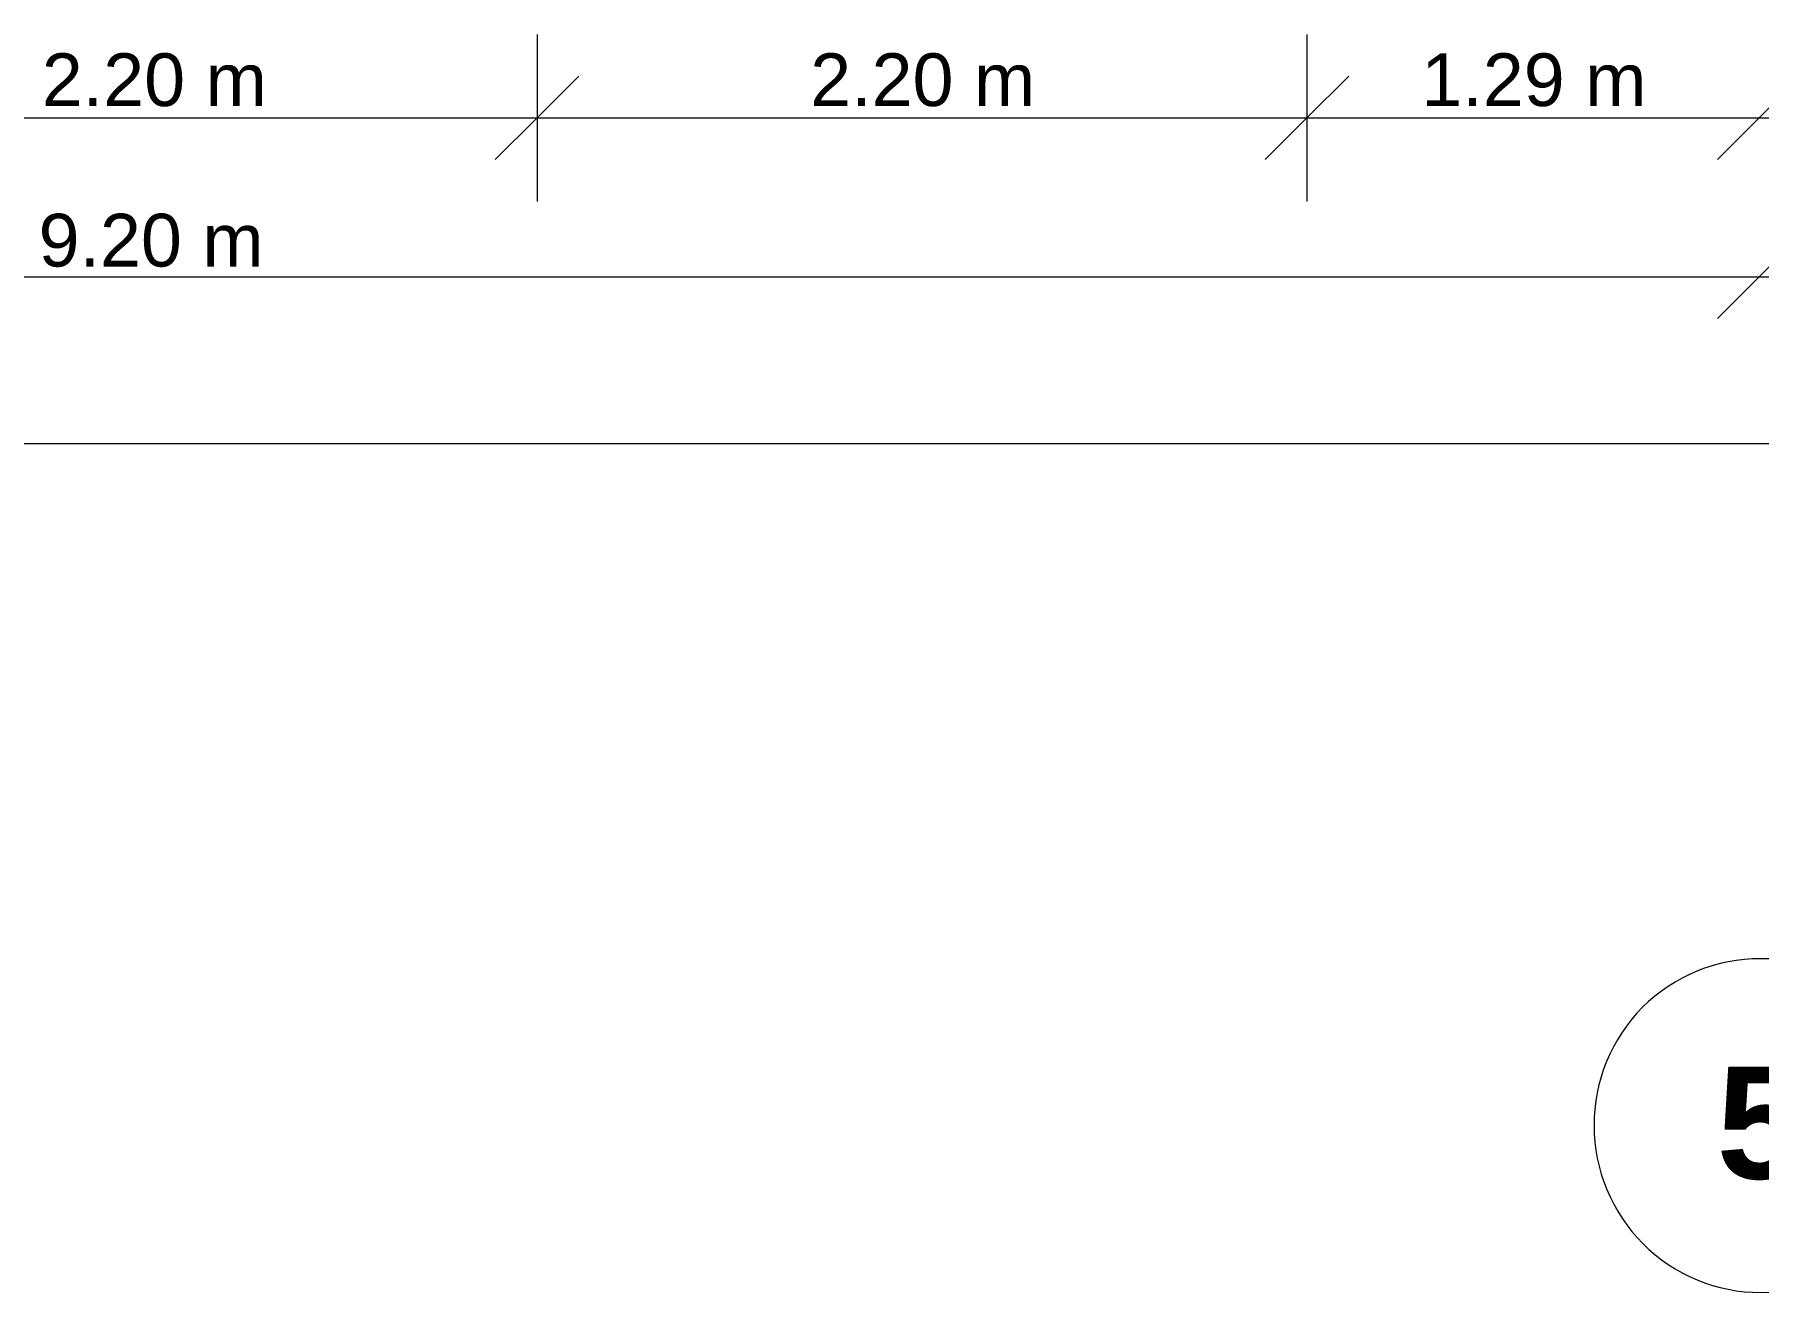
# Model space of a CAD drawing. Header units: metres. Extents: x 29 to 268, y -7 to 151.
# Drawn here: x 69.378 to 74.305, y 5.688 to 9.281 of the extents above; entities that cross this region are included whole.
import ezdxf

# ---------------------------------------------------------------- set-up
doc = ezdxf.new("R2010")
doc.units = ezdxf.units.M
doc.layers.add('HVAC - Ductos', color=5, linetype='Continuous', lineweight=50)
doc.layers.add('PDF2_Geometry', color=7, linetype='Continuous', true_color=0xaaaaaa)
doc.layers.add('PDF2_Text', color=7, linetype='Continuous')
doc.styles.add('PDF Helvetica', font='')
doc.styles.add('PDF Helvetica Bold', font='')
doc.styles.get('PDF Helvetica').set_extended_font_data('Helvetica')
doc.styles.get('PDF Helvetica Bold').set_extended_font_data('Helvetica', bold=True)

msp = doc.modelspace()

# ---------------------------------------------------------------- linework, layer by layer
at = {"layer": 'HVAC - Ductos', "color": 252, "lineweight": 0, "true_color": 0x939598}
for points in [[(70.8143, 9.2814), (70.8143, 9.0431), (70.8143, 8.8047)], [(73.0143, 9.2814), (73.0143, 9.0431), (73.0143, 8.8047)], [(70.9334, 9.1623), (70.8143, 9.0431), (70.6951, 8.9239)], [(73.1335, 9.1623), (73.0143, 9.0431), (72.8951, 8.9239)], [(74.426, 9.1623), (74.3068, 9.0431), (74.1877, 8.9239)], [(41.8703, 9.0431), (44.107, 9.0431), (46.7057, 9.0431), (47.9982, 9.0431), (50.2991, 9.0431), (52.412, 9.0431), (54.6441, 9.0431), (55.9091, 9.0431), (57.22, 9.0431), (59.4933, 9.0431), (61.6888, 9.0431), (63.8109, 9.0431), (65.108, 9.0431), (66.4188, 9.0431), (68.6188, 9.0431), (70.8143, 9.0431), (73.0143, 9.0431), (74.3068, 9.0431), (75.5856, 9.0431), (77.3181, 9.0431), (82.1398, 9.0431), (83.5057, 9.0431), (84.7294, 9.0431), (87.0211, 9.0431)], [(74.426, 8.7085), (74.3068, 8.5894), (74.1877, 8.4702)], [(41.8703, 8.5894), (46.7057, 8.5894), (55.9091, 8.5894), (65.108, 8.5894), (74.3068, 8.5894), (83.5057, 8.5894), (92.9476, 8.5894)], [(41.8703, 8.1127), (92.9476, 8.1127)]]:
    msp.add_lwpolyline(points, dxfattribs=at)
at = {"layer": 'PDF2_Geometry', "lineweight": 0}
msp.add_lwpolyline([(74.3114, 6.6414, 0.418244), (73.8347, 6.1648, 0.41466), (74.3114, 5.688, 0.411074), (74.7881, 6.1648, 0.414668)], format="xyb", close=True, dxfattribs=at)

# ---------------------------------------------------------------- texts
at = {"layer": 'PDF2_Text', "color": 252, "lineweight": 0, "true_color": 0x939598, "char_height": 0.15059, "attachment_point": 4, "style": 'PDF Helvetica'}
for s, insert in [('2.20 m', (69.3994, 9.1512)), ('2.20 m', (71.5949, 9.1512)), ('1.29 m', (73.3413, 9.1512)), ('9.20 m', (69.3902, 8.6929))]:
    msp.add_mtext(s, dxfattribs=dict(at, insert=insert))
at = {"layer": 'PDF2_Text', "color": 253, "lineweight": 0, "true_color": 0xaaaaaa, "insert": (74.1846, 6.1709), "char_height": 0.3202, "attachment_point": 4, "style": 'PDF Helvetica Bold'}
msp.add_mtext('5', dxfattribs=at)

doc.saveas('drawing.dxf')
